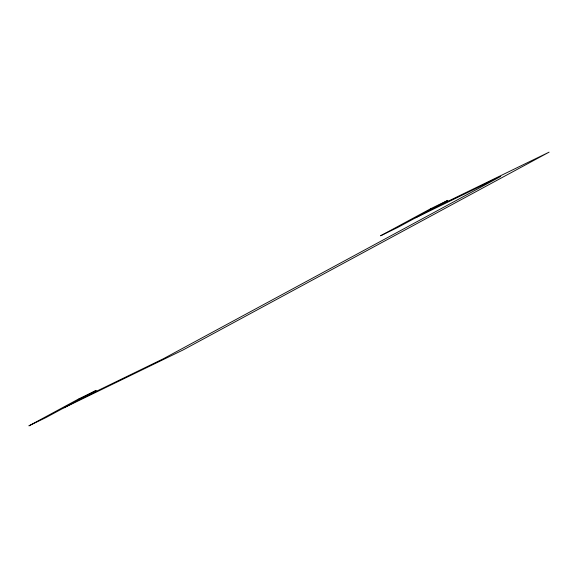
<?xml version="1.0" encoding="UTF-8"?>
<svg xmlns="http://www.w3.org/2000/svg" width="578" height="578" viewBox="0 0 578 578"><rect width="100%" height="100%" fill="white"/><g stroke="black" fill="none" stroke-linecap="round" stroke-linejoin="round"><path stroke-width="0.87" d="M429.902 210.06L549.1 152.151L183.067 349.972L63.869 407.88M415.553 217.819L500.692 176.456L163.364 358.757L78.225 400.12M79.143 398.697L28.9 425.849L45.929 417.576L96.165 390.425L79.143 398.697M430.82 208.636L380.577 235.788L397.606 227.515L447.849 200.364L430.82 208.636"/></g></svg>
